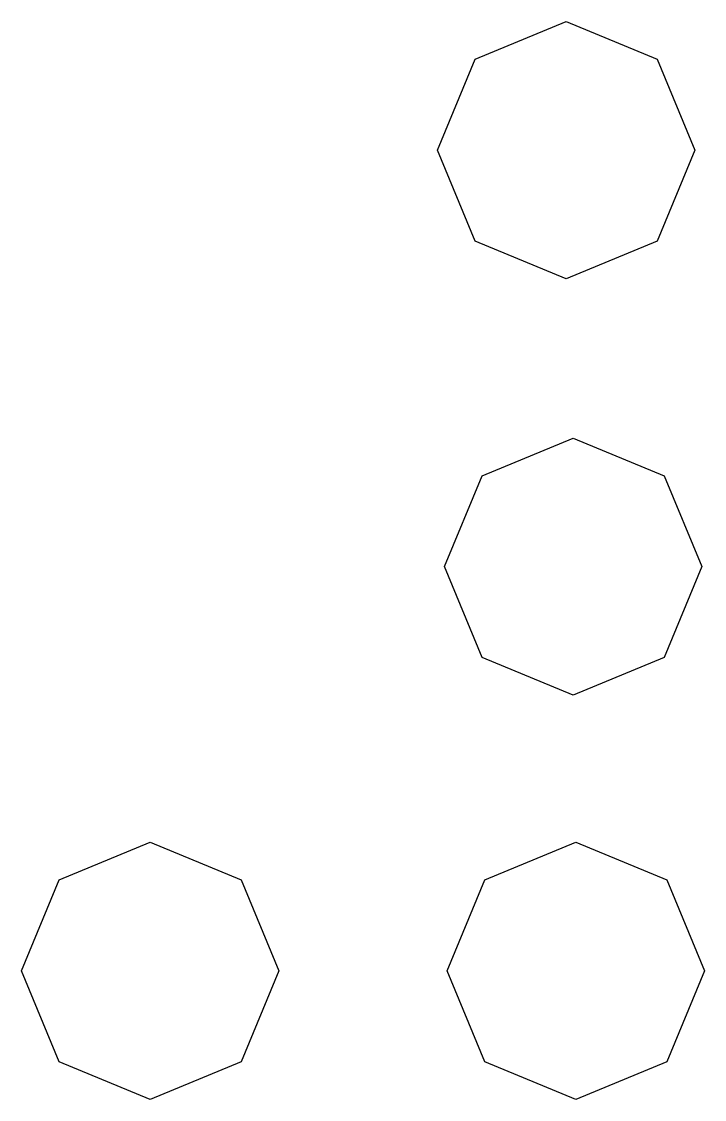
# Model space of a CAD drawing. Extents: x -4.5 to 4, y -275.6 to -262.1.
import ezdxf

# ---------------------------------------------------------------- set-up
doc = ezdxf.new("R2010")
doc.units = 0
doc.layers.get('0').update_dxf_attribs({"linetype": 'CONTINUOUS'})

msp = doc.modelspace()

# ---------------------------------------------------------------- linework, layer by layer
at = {"color": 7}
for points in [[(3.893501, -263.687504), (3.422402, -264.824831), (2.285069, -265.295944), (1.147736, -264.824831), (0.676637, -263.687504), (1.147736, -262.550176), (2.285069, -262.079063), (3.422402, -262.550176), (3.893501, -263.687504)], [(3.982037, -268.897382), (3.510938, -270.03471), (2.373605, -270.505823), (1.236272, -270.03471), (0.765173, -268.897382), (1.236272, -267.760055), (2.373605, -267.288941), (3.510938, -267.760055), (3.982037, -268.897382)], [(-1.309245, -273.954607), (-1.780344, -275.091934), (-2.917677, -275.563048), (-4.05501, -275.091934), (-4.526109, -273.954607), (-4.05501, -272.81728), (-2.917677, -272.346166), (-1.780344, -272.81728), (-1.309245, -273.954607)], [(4.014143, -273.954607), (3.543044, -275.091934), (2.405711, -275.563048), (1.268378, -275.091934), (0.797279, -273.954607), (1.268378, -272.81728), (2.405711, -272.346166), (3.543044, -272.81728), (4.014143, -273.954607)]]:
    msp.add_lwpolyline(points, dxfattribs=at)

doc.saveas('drawing.dxf')
